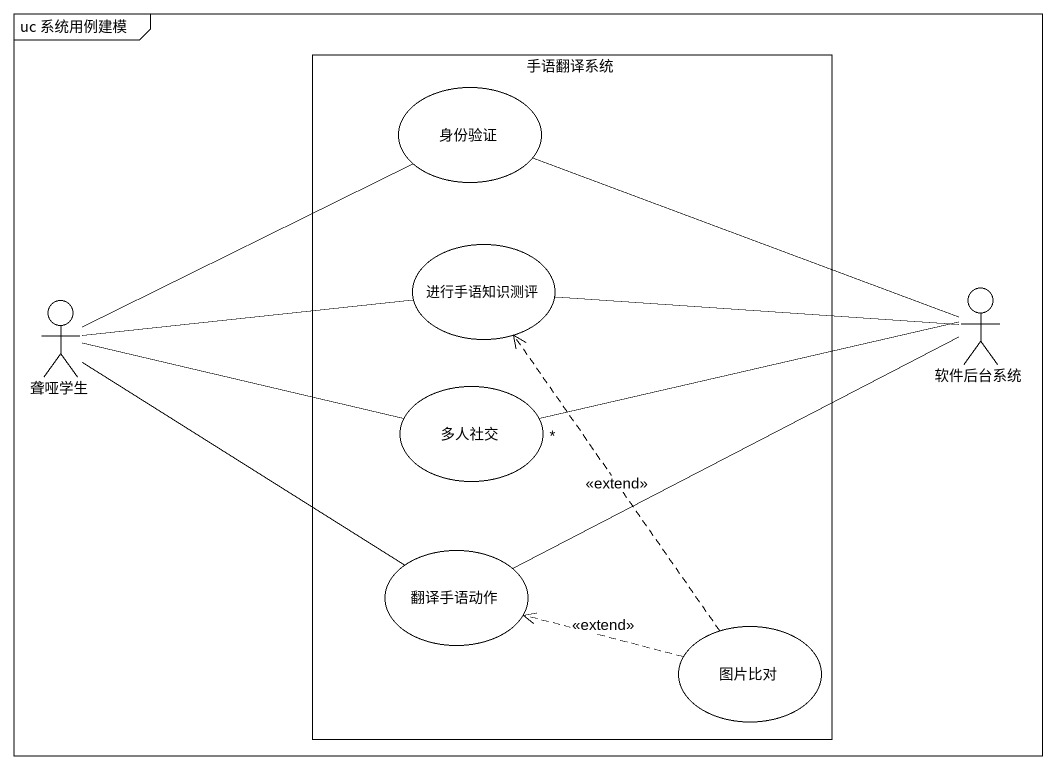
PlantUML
@startuml
mainframe uc 系统用例建模
rectangle 手语翻译系统 {
  usecase 身份验证
  usecase 进行手语知识测评
  usecase 多人社交
  usecase 翻译手语动作
  usecase 图片比对
}
actor 聋哑学生
actor 软件后台系统
聋哑学生 -right- 身份验证
聋哑学生 -right- 进行手语知识测评
聋哑学生 -right- 多人社交
聋哑学生 -right- 翻译手语动作
进行手语知识测评 -right- 软件后台系统
软件后台系统 -left- 身份验证
多人社交 "*" -right- 软件后台系统
翻译手语动作 -right- 软件后台系统
图片比对 .up.> 进行手语知识测评 : <<extend>>
图片比对 .left.> 翻译手语动作 : <<extend>>
@enduml
